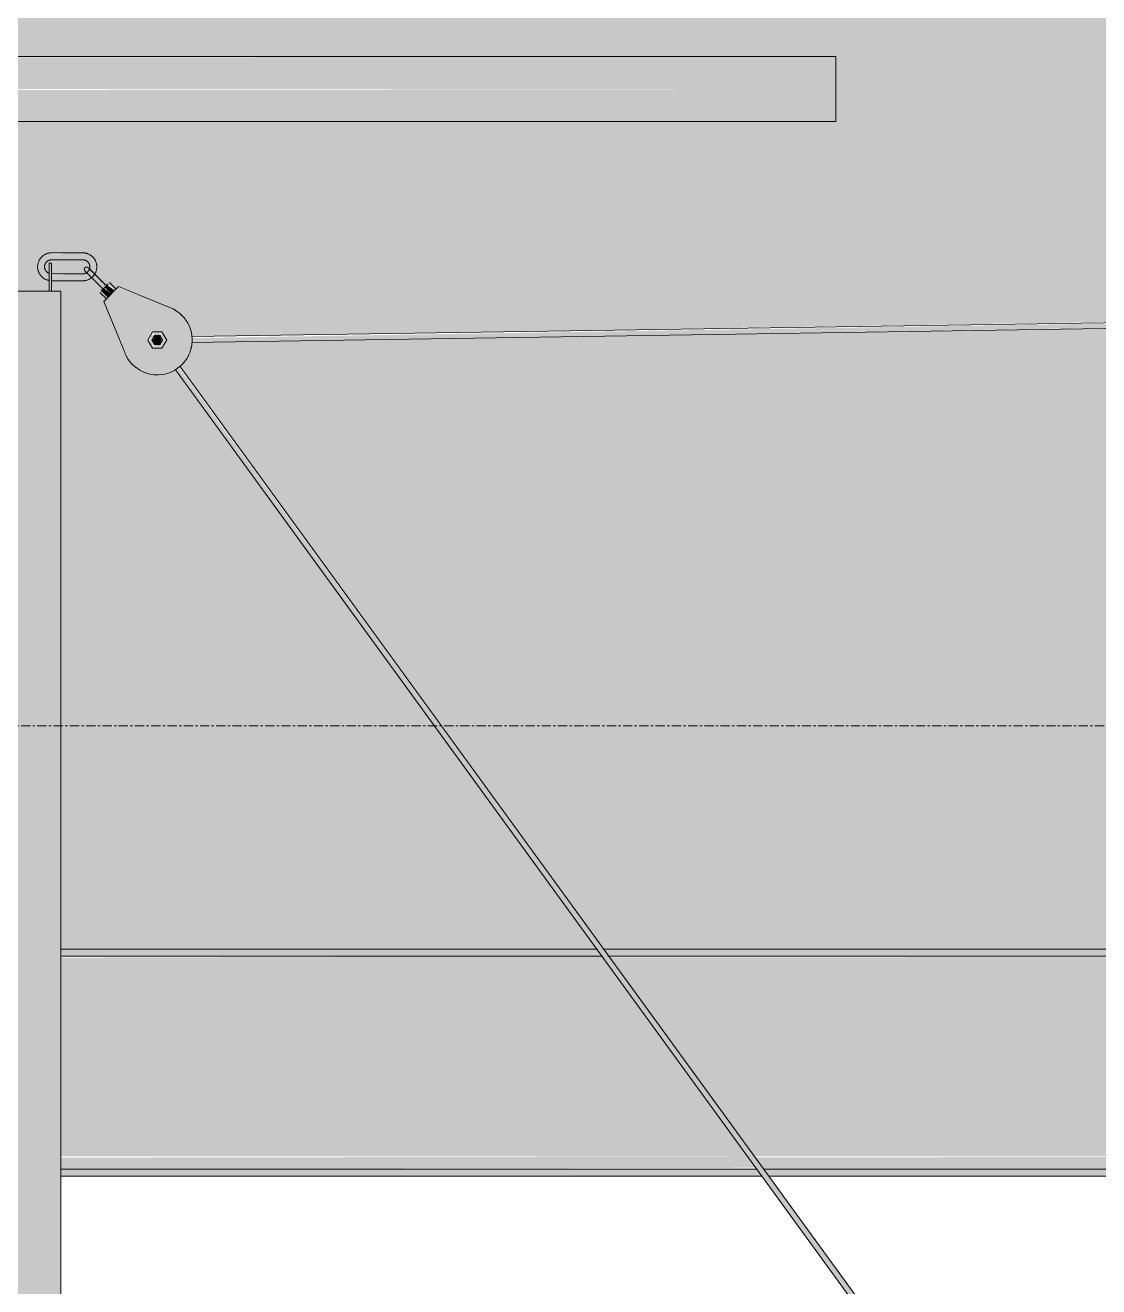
# Model space of a CAD drawing. Header units: inches. Extents: x -55396 to -733, y -290 to 853.
# Drawn here: x -17084.9 to -17027.2, y 227.8 to 295.7 of the extents above; entities that cross this region are included whole.
import ezdxf

# ---------------------------------------------------------------- set-up
doc = ezdxf.new("R2010")
doc.units = ezdxf.units.IN
doc.header["$MEASUREMENT"] = 0
doc.linetypes.add('Grid Line 1_2_', pattern=[0.875, 0.5, -0.125, 0.125, -0.125])
for name, color, linetype, lineweight in [('A-FLOR-LEVL', 51, 'Continuous', 9), ('I-WALL', 2, 'Continuous', 9), ('Q-SPCQ', 91, 'Continuous', 9), ('S-BEAM', 12, 'Continuous', 9)]:
    doc.layers.add(name, color=color, linetype=linetype, lineweight=lineweight)

# ---------------------------------------------------------------- blocks, each defined once
blk = doc.blocks.new('Basketball_Backstop-Performance_Sports_Systems-3103-Ceiling_Hung - 27_-0_ to 27_-11 7_8_-652462-Section 1')
at = {"layer": 'Q-SPCQ'}
h = blk.add_hatch(color=256, dxfattribs=at)
h.paths.add_polyline_path([(21239.605, 292.25), (21239.417, 292.476), (21239.303, 292.25), (21239.553, 292.25)], flags=0)
h.paths.add_polyline_path([(21286.04, 292.25), (21287.428, 292.25), (21287.428, 294), (21239.648, 293.94), (21239.653, 293.525), (21239.669, 292.25), (21281.198, 292.25)], flags=0)
h.paths.add_polyline_path([(21239.211, 292.25), (21239.251, 292.25), (21239.251, 292.339)], flags=0)
h.paths.add_polyline_path([(21218.255, 292.25), (21239.211, 292.25), (21239.205, 294), (21191.428, 293.94), (21191.428, 292.25), (21213.414, 292.25)], flags=0)
h = blk.add_hatch(color=256, dxfattribs=at)
h.paths.add_polyline_path([(21287.428, 290.5), (21287.428, 292.25), (21239.669, 292.194), (21239.669, 290.5), (21240.303, 290.56), (21240.303, 291), (21240.49, 291), (21240.49, 290.5), (21271.514, 290.5)], flags=0)
h.paths.add_polyline_path([(21232.781, 290.5), (21238.365, 290.56), (21238.365, 291), (21238.553, 291), (21238.553, 290.5), (21239.186, 290.56), (21239.186, 292.25), (21191.428, 292.25), (21191.428, 290.5), (21213.414, 290.5)], flags=0)
for points in [[(21246.928, 283.069), (21246.928, 283.431), (21245.24, 283.344), (21245.24, 283.069)], [(21245.24, 281.375), (21245.24, 282.875), (21245.115, 282.875), (21245.115, 281.375)], [(21246.928, 281.944), (21246.928, 282.306), (21245.24, 282.219), (21245.24, 281.944)], [(21248.453, 281.225), (21248.64, 281.412), (21248.232, 281.711), (21248.099, 281.578)], [(21248.265, 281.037), (21248.453, 281.225), (21248.055, 281.534), (21247.912, 281.391), (21248.211, 281.092)], [(21250.937, 278.533), (21251.053, 278.533), (21251.144, 278.625), (21251.105, 278.927), (21250.863, 278.991), (21250.678, 278.75), (21250.803, 278.533)]]:
    blk.add_hatch(color=256, dxfattribs=at).paths.add_polyline_path(points, flags=0)
h = blk.add_hatch(color=256, dxfattribs=at)
h.paths.add_polyline_path([(21251.016, 276.877), (21251.47, 276.955), (21252.148, 277.341), (21252.254, 277.424), (21252.537, 277.787), (21252.723, 278.208), (21252.801, 278.662), (21252.766, 279.121), (21252.62, 279.557), (21252.148, 280.158), (21252.038, 280.261), (21251.144, 280.687), (21248.813, 281.585), (21248.055, 280.827), (21249.417, 277.64), (21249.733, 277.305), (21250.121, 277.058), (21250.557, 276.912)], flags=0)
h.paths.add_polyline_path([(21250.675, 278.312), (21250.803, 278.5), (21250.697, 278.5), (21250.684, 278.389)], flags=0)
h.paths.add_polyline_path([(21250.675, 279.187), (21250.784, 278.991), (21250.832, 279.071), (21250.711, 279.161)], flags=0)
h.paths.add_polyline_path([(21251.433, 278.75), (21251.199, 278.823), (21251.263, 278.677), (21251.408, 278.739)], flags=0)
h.paths.add_polyline_path([(21251.18, 278.312), (21251.104, 278.533), (21251.014, 278.436), (21251.144, 278.339)], flags=0)
h.paths.add_polyline_path([(21250.675, 278.312), (21250.423, 278.75), (21250.711, 279.187), (21251.206, 279.143), (21251.39, 278.675), (21251.119, 278.312), (21250.698, 278.312)], flags=0)
h.paths.add_polyline_path([(21250.67, 278.643), (21250.67, 278.857), (21250.476, 278.727), (21250.623, 278.663)], flags=0)
h.paths.add_polyline_path([(21251.149, 278.919), (21251.12, 279.143), (21251.053, 279), (21251.144, 278.926)], flags=0)
h = blk.add_hatch(color=256, dxfattribs=at)
h.paths.add_polyline_path([(21244.77, 116), (21245.74, 116), (21245.738, 119.125), (21245.053, 119.125), (21245.053, 119.312), (21245.74, 119.312), (21245.738, 119.75), (21242.428, 119.75), (21242.464, 116), (21244.084, 116)], flags=0)
h.paths.add_polyline_path([(21245.297, 120.25), (21245.74, 120.25), (21245.737, 120.687), (21245.053, 120.687), (21245.053, 120.875), (21245.74, 120.875), (21245.732, 128.803), (21245.351, 128.769), (21245.07, 128.751), (21242.428, 128.75), (21242.464, 120.25), (21245.283, 120.25)], flags=0)
h.paths.add_polyline_path([(21242.428, 128.823), (21242.918, 129), (21242.428, 128.875)], flags=0)
h.paths.add_polyline_path([(21242.918, 129), (21242.428, 129.125), (21242.464, 129.06)], flags=0)
h.paths.add_polyline_path([(21245.502, 129.172), (21245.627, 129.217), (21245.74, 129.25), (21245.727, 134.812), (21245.053, 134.812), (21245.053, 135), (21245.74, 135.065), (21245.727, 135.437), (21242.428, 135.437), (21242.464, 129.179), (21244.084, 129.232), (21245.367, 129.189)], flags=0)
h.paths.add_polyline_path([(21244.77, 135.937), (21245.74, 135.937), (21245.726, 136.375), (21245.053, 136.375), (21245.053, 136.562), (21245.74, 136.562), (21245.71, 161.125), (21245.053, 161.125), (21245.053, 161.312), (21245.74, 161.312), (21245.709, 161.75), (21243.154, 161.75), (21243.161, 159.485), (21243.096, 152.543), (21242.428, 152.543), (21242.464, 135.937), (21244.687, 135.937)], flags=0)
h.paths.add_polyline_path([(21243.14, 162.25), (21245.74, 162.25), (21245.708, 162.687), (21245.053, 162.687), (21245.053, 162.875), (21245.74, 162.875), (21245.666, 224.81), (21245.351, 224.769), (21245.07, 224.751), (21242.428, 224.75), (21242.464, 185.916), (21243.136, 162.381)], flags=0)
h.paths.add_polyline_path([(21242.428, 224.823), (21242.72, 224.974), (21242.428, 224.875)], flags=0)
h.paths.add_polyline_path([(21242.918, 225), (21242.428, 225.125), (21242.464, 225.06), (21242.72, 225.026)], flags=0)
h.paths.add_polyline_path([(21245.502, 225.172), (21245.627, 225.217), (21245.74, 225.25), (21245.74, 281.375), (21242.428, 281.375), (21242.464, 225.179), (21244.084, 225.232), (21245.409, 225.184)], flags=0)
h = blk.add_hatch(color=256, dxfattribs=at)
h.paths.add_polyline_path([(21252.794, 278.622), (21392.557, 280.835), (21392.553, 281.065), (21252.789, 278.857), (21252.795, 278.628)], flags=0)
h.paths.add_polyline_path([(21251.162, 278.633), (21251.204, 278.714), (21251.142, 278.91), (21251.118, 278.823), (21251.156, 278.636)], flags=0)
h.paths.add_polyline_path([(21394.173, 280.823), (21394.211, 280.894), (21394.17, 280.83)], flags=0)
h = blk.add_hatch(color=256, dxfattribs=at)
h.paths.add_polyline_path([(21250.937, 278.312), (21251.18, 278.312), (21250.928, 278.5), (21250.675, 278.312)], flags=0)
h.paths.add_polyline_path([(21251.18, 278.312), (21251.433, 278.75), (21251.144, 278.625), (21251.155, 278.533)], flags=0)
h.paths.add_polyline_path([(21250.675, 278.312), (21250.678, 278.64), (21250.472, 278.665)], flags=0)
h.paths.add_polyline_path([(21251.18, 279.187), (21250.735, 279.143), (21250.937, 279.007), (21251.12, 279.143)], flags=0)
h.paths.add_polyline_path([(21251.433, 278.75), (21251.175, 279.143), (21251.144, 278.875), (21251.319, 278.799)], flags=0)
h.paths.add_polyline_path([(21250.423, 278.75), (21250.705, 278.927), (21250.649, 279.143), (21250.562, 278.991)], flags=0)
h = blk.add_hatch(color=256, dxfattribs=at)
h.paths.add_polyline_path([(21300.582, 210.221), (21300.826, 210.401), (21300.604, 210.382), (21300.578, 210.227)], flags=0)
h.paths.add_polyline_path([(21298.607, 212.937), (21298.782, 213.033), (21298.907, 213.056), (21252.084, 277.292), (21251.916, 277.126), (21298.52, 213.056)], flags=0)
h.paths.add_polyline_path([(21250.964, 278.473), (21251.149, 278.581), (21251.068, 278.549), (21250.937, 278.533), (21250.959, 278.477)], flags=0)
for p, q in [((21287.428, 294), (21239.488, 294)), ((21287.428, 294), (21287.428, 292.25)), ((21287.428, 292.25), (21287.428, 290.5)), ((21240.49, 290.5), (21287.428, 290.5)), ((21246.928, 283.437), (21245.24, 283.437)), ((21245.24, 283.062), (21246.928, 283.062)), ((21245.115, 281.375), (21245.115, 282.875)), ((21245.24, 282.875), (21245.115, 282.875)), ((21245.24, 282.875), (21245.24, 281.375)), ((21246.928, 282.312), (21245.24, 282.312)), ((21245.24, 281.937), (21246.928, 281.937)), ((21247.912, 281.391), (21248.099, 281.578)), ((21248.055, 280.827), (21248.851, 281.623)), ((21248.099, 281.578), (21248.287, 281.766)), ((21248.718, 281.49), (21248.365, 281.844)), ((21251.636, 280.486), (21248.851, 281.623)), ((21242.428, 281.375), (21245.74, 281.375)), ((21245.74, 225.168), (21245.74, 281.375)), ((21247.834, 281.313), (21248.188, 280.96)), ((21392.557, 281.065), (21252.78, 278.935)), ((21248.055, 280.827), (21249.192, 278.042)), ((21252.794, 278.622), (21392.557, 280.753)), ((21250.675, 279.187), (21250.423, 278.75)), ((21251.18, 279.187), (21250.675, 279.187)), ((21250.796, 278.904), (21250.708, 278.903)), ((21251.433, 278.75), (21251.18, 279.187)), ((21250.423, 278.75), (21250.675, 278.312)), ((21250.675, 278.312), (21251.18, 278.312)), ((21251.18, 278.312), (21251.433, 278.75)), ((21251.9, 277.148), (21298.607, 212.937)), ((21298.983, 212.951), (21252.148, 277.339))]:
    blk.add_line(p, q, dxfattribs=at)
at = {"layer": 'Q-SPCQ', "flags": 128}
for points in [[(21245.24, 283.437), (21245.21, 283.437), (21245.18, 283.435), (21245.151, 283.432), (21245.121, 283.428), (21245.091, 283.423), (21245.062, 283.416), (21245.033, 283.408), (21245.004, 283.399), (21244.976, 283.389), (21244.948, 283.378), (21244.921, 283.366), (21244.894, 283.353), (21244.868, 283.338), (21244.842, 283.323), (21244.817, 283.307), (21244.792, 283.289), (21244.769, 283.271), (21244.746, 283.251), (21244.724, 283.231), (21244.702, 283.21), (21244.682, 283.188), (21244.662, 283.165), (21244.644, 283.142), (21244.626, 283.118), (21244.609, 283.093), (21244.594, 283.067), (21244.579, 283.041), (21244.565, 283.014), (21244.553, 282.987), (21244.541, 282.959), (21244.531, 282.931), (21244.522, 282.903), (21244.514, 282.874), (21244.507, 282.844), (21244.501, 282.815), (21244.497, 282.785), (21244.493, 282.756), (21244.491, 282.726), (21244.49, 282.696), (21244.49, 282.687)], [(21244.865, 282.687), (21244.866, 282.702), (21244.867, 282.717), (21244.868, 282.732), (21244.87, 282.747), (21244.873, 282.762), (21244.876, 282.777), (21244.88, 282.791), (21244.884, 282.805), (21244.889, 282.82), (21244.895, 282.834), (21244.901, 282.847), (21244.908, 282.861), (21244.915, 282.874), (21244.923, 282.887), (21244.931, 282.899), (21244.94, 282.911), (21244.949, 282.923), (21244.958, 282.935), (21244.968, 282.946), (21244.979, 282.957), (21244.99, 282.967), (21245.001, 282.977), (21245.013, 282.986), (21245.025, 282.995), (21245.038, 283.003), (21245.05, 283.011), (21245.064, 283.018), (21245.077, 283.025), (21245.091, 283.031), (21245.104, 283.037), (21245.119, 283.042), (21245.133, 283.047), (21245.147, 283.051), (21245.162, 283.054), (21245.177, 283.057), (21245.191, 283.059), (21245.206, 283.061), (21245.221, 283.062), (21245.236, 283.062), (21245.24, 283.062)], [(21247.678, 282.687), (21247.677, 282.717), (21247.675, 282.747), (21247.672, 282.777), (21247.668, 282.807), (21247.663, 282.837), (21247.656, 282.866), (21247.649, 282.895), (21247.64, 282.923), (21247.63, 282.952), (21247.619, 282.98), (21247.606, 283.007), (21247.593, 283.034), (21247.579, 283.06), (21247.563, 283.086), (21247.547, 283.111), (21247.529, 283.135), (21247.511, 283.159), (21247.492, 283.182), (21247.471, 283.204), (21247.45, 283.226), (21247.428, 283.246), (21247.406, 283.266), (21247.382, 283.284), (21247.358, 283.302), (21247.333, 283.319), (21247.307, 283.334), (21247.281, 283.349), (21247.255, 283.363), (21247.227, 283.375), (21247.2, 283.387), (21247.171, 283.397), (21247.143, 283.406), (21247.114, 283.414), (21247.085, 283.421), (21247.055, 283.427), (21247.026, 283.431), (21246.996, 283.434), (21246.966, 283.437), (21246.936, 283.437), (21246.928, 283.437)], [(21246.928, 283.062), (21246.943, 283.062), (21246.958, 283.061), (21246.973, 283.06), (21246.988, 283.058), (21247.002, 283.055), (21247.017, 283.052), (21247.031, 283.048), (21247.046, 283.043), (21247.06, 283.038), (21247.074, 283.033), (21247.088, 283.027), (21247.101, 283.02), (21247.114, 283.013), (21247.127, 283.005), (21247.14, 282.997), (21247.152, 282.988), (21247.164, 282.979), (21247.175, 282.969), (21247.186, 282.959), (21247.197, 282.949), (21247.207, 282.938), (21247.217, 282.926), (21247.226, 282.915), (21247.235, 282.903), (21247.243, 282.89), (21247.251, 282.877), (21247.259, 282.864), (21247.265, 282.851), (21247.272, 282.837), (21247.277, 282.823), (21247.282, 282.809), (21247.287, 282.795), (21247.291, 282.781), (21247.295, 282.766), (21247.297, 282.751), (21247.3, 282.736), (21247.301, 282.722), (21247.302, 282.707), (21247.303, 282.692), (21247.303, 282.687)], [(21244.49, 282.687), (21244.491, 282.658), (21244.493, 282.628), (21244.496, 282.598), (21244.5, 282.568), (21244.505, 282.538), (21244.512, 282.509), (21244.52, 282.48), (21244.528, 282.452), (21244.538, 282.423), (21244.55, 282.395), (21244.562, 282.368), (21244.575, 282.341), (21244.589, 282.315), (21244.605, 282.289), (21244.621, 282.264), (21244.639, 282.24), (21244.657, 282.216), (21244.676, 282.193), (21244.697, 282.171), (21244.718, 282.149), (21244.74, 282.129), (21244.762, 282.109), (21244.786, 282.091), (21244.81, 282.073), (21244.835, 282.056), (21244.861, 282.041), (21244.887, 282.026), (21244.914, 282.012), (21244.941, 282), (21244.969, 281.988), (21244.997, 281.978), (21245.025, 281.969), (21245.054, 281.961), (21245.083, 281.954), (21245.113, 281.948)], [(21245.108, 282.337), (21245.094, 282.342), (21245.081, 282.348), (21245.067, 282.355), (21245.054, 282.362), (21245.041, 282.37), (21245.029, 282.378), (21245.016, 282.387), (21245.005, 282.396), (21244.993, 282.406), (21244.982, 282.416), (21244.971, 282.426), (21244.961, 282.437), (21244.951, 282.449), (21244.942, 282.46), (21244.933, 282.472), (21244.925, 282.485), (21244.917, 282.498), (21244.91, 282.511), (21244.903, 282.524), (21244.897, 282.538), (21244.891, 282.552), (21244.886, 282.566), (21244.881, 282.58), (21244.877, 282.594), (21244.874, 282.609), (21244.871, 282.624), (21244.869, 282.639), (21244.867, 282.653), (21244.866, 282.668), (21244.865, 282.683), (21244.865, 282.687)], [(21246.928, 281.937), (21246.958, 281.938), (21246.988, 281.94), (21247.018, 281.943), (21247.047, 281.947), (21247.077, 281.952), (21247.106, 281.959), (21247.135, 281.967), (21247.164, 281.976), (21247.192, 281.986), (21247.22, 281.997), (21247.247, 282.009), (21247.274, 282.022), (21247.3, 282.037), (21247.326, 282.052), (21247.351, 282.068), (21247.376, 282.086), (21247.399, 282.104), (21247.422, 282.124), (21247.445, 282.144), (21247.466, 282.165), (21247.486, 282.187), (21247.506, 282.21), (21247.525, 282.233), (21247.542, 282.257), (21247.559, 282.282), (21247.575, 282.308), (21247.589, 282.334), (21247.603, 282.361), (21247.615, 282.388), (21247.627, 282.416), (21247.637, 282.444), (21247.646, 282.472), (21247.654, 282.501), (21247.661, 282.531), (21247.667, 282.56), (21247.671, 282.59), (21247.675, 282.619), (21247.677, 282.649), (21247.678, 282.679), (21247.678, 282.687)], [(21247.303, 282.687), (21247.303, 282.673), (21247.302, 282.658), (21247.3, 282.643), (21247.298, 282.628), (21247.295, 282.613), (21247.292, 282.598), (21247.288, 282.584), (21247.284, 282.57), (21247.279, 282.555), (21247.273, 282.541), (21247.267, 282.528), (21247.26, 282.514), (21247.253, 282.501), (21247.246, 282.488), (21247.237, 282.476), (21247.229, 282.464), (21247.219, 282.452), (21247.21, 282.44), (21247.2, 282.429), (21247.189, 282.418), (21247.178, 282.408), (21247.167, 282.398), (21247.155, 282.389), (21247.143, 282.38), (21247.13, 282.372), (21247.118, 282.364), (21247.105, 282.357), (21247.091, 282.35), (21247.078, 282.344), (21247.064, 282.338), (21247.05, 282.333), (21247.035, 282.328), (21247.021, 282.324), (21247.006, 282.321), (21246.992, 282.318), (21246.977, 282.316), (21246.962, 282.314), (21246.947, 282.313), (21246.932, 282.313), (21246.928, 282.312)], [(21247.039, 282.462), (21247.035, 282.466), (21247.032, 282.47), (21247.029, 282.474), (21247.026, 282.478), (21247.023, 282.482), (21247.02, 282.486), (21247.018, 282.49), (21247.015, 282.495), (21247.013, 282.499), (21247.011, 282.504), (21247.009, 282.508), (21247.008, 282.513), (21247.006, 282.518), (21247.005, 282.523), (21247.004, 282.528), (21247.003, 282.533), (21247.003, 282.538), (21247.002, 282.543), (21247.002, 282.548), (21247.002, 282.553), (21247.002, 282.558), (21247.003, 282.563), (21247.003, 282.567), (21247.004, 282.572), (21247.005, 282.577), (21247.006, 282.582), (21247.007, 282.587), (21247.009, 282.592), (21247.011, 282.596), (21247.013, 282.601), (21247.015, 282.606), (21247.017, 282.61), (21247.02, 282.614), (21247.022, 282.619), (21247.025, 282.623), (21247.028, 282.627), (21247.031, 282.631), (21247.034, 282.634), (21247.038, 282.638), (21247.039, 282.639)], [(21247.039, 282.639), (21247.042, 282.643), (21247.046, 282.646), (21247.05, 282.649), (21247.054, 282.652), (21247.058, 282.655), (21247.062, 282.658), (21247.067, 282.66), (21247.071, 282.662), (21247.076, 282.665), (21247.08, 282.667), (21247.085, 282.668), (21247.09, 282.67), (21247.094, 282.671), (21247.099, 282.673), (21247.104, 282.674), (21247.109, 282.674), (21247.114, 282.675), (21247.119, 282.675), (21247.124, 282.676), (21247.129, 282.676), (21247.134, 282.676), (21247.139, 282.675), (21247.144, 282.675), (21247.149, 282.674), (21247.154, 282.673), (21247.159, 282.672), (21247.163, 282.67), (21247.168, 282.669), (21247.173, 282.667), (21247.177, 282.665), (21247.182, 282.663), (21247.186, 282.661), (21247.191, 282.658), (21247.195, 282.656), (21247.199, 282.653), (21247.203, 282.65), (21247.207, 282.647), (21247.211, 282.643), (21247.215, 282.64), (21247.215, 282.639)], [(21247.569, 281.932), (21247.548, 281.953), (21247.527, 281.974), (21247.506, 281.995), (21247.485, 282.016), (21247.464, 282.037), (21247.443, 282.058), (21247.422, 282.079), (21247.402, 282.099), (21247.382, 282.119), (21247.363, 282.139), (21247.343, 282.158), (21247.324, 282.177), (21247.306, 282.195), (21247.287, 282.214), (21247.27, 282.231), (21247.252, 282.249), (21247.236, 282.265), (21247.219, 282.282), (21247.204, 282.297), (21247.189, 282.312), (21247.174, 282.327), (21247.16, 282.341), (21247.147, 282.354), (21247.135, 282.366), (21247.123, 282.378), (21247.112, 282.389), (21247.101, 282.4), (21247.092, 282.409), (21247.083, 282.418), (21247.075, 282.426), (21247.067, 282.434), (21247.061, 282.44), (21247.055, 282.446), (21247.05, 282.451), (21247.046, 282.455), (21247.043, 282.458), (21247.041, 282.46), (21247.039, 282.462), (21247.039, 282.462)], [(21247.039, 282.462), (21247.039, 282.462), (21247.04, 282.461), (21247.043, 282.458), (21247.045, 282.456), (21247.049, 282.452), (21247.054, 282.447), (21247.059, 282.442), (21247.066, 282.435), (21247.073, 282.428), (21247.081, 282.42), (21247.089, 282.412), (21247.099, 282.402), (21247.109, 282.392), (21247.12, 282.381), (21247.131, 282.37), (21247.144, 282.357), (21247.157, 282.344), (21247.17, 282.331), (21247.185, 282.316), (21247.2, 282.301), (21247.215, 282.286), (21247.231, 282.27), (21247.248, 282.253), (21247.265, 282.236), (21247.283, 282.219), (21247.301, 282.2), (21247.319, 282.182), (21247.338, 282.163), (21247.357, 282.144), (21247.377, 282.124), (21247.397, 282.104), (21247.417, 282.084), (21247.437, 282.064), (21247.458, 282.043), (21247.479, 282.022), (21247.5, 282.001), (21247.521, 281.98), (21247.542, 281.959), (21247.563, 281.938), (21247.569, 281.932)], [(21247.215, 282.639), (21247.216, 282.639), (21247.217, 282.637), (21247.219, 282.635), (21247.222, 282.632), (21247.226, 282.629), (21247.231, 282.624), (21247.236, 282.618), (21247.242, 282.612), (21247.249, 282.605), (21247.257, 282.597), (21247.266, 282.589), (21247.275, 282.579), (21247.286, 282.569), (21247.297, 282.558), (21247.308, 282.546), (21247.32, 282.534), (21247.333, 282.521), (21247.347, 282.507), (21247.361, 282.493), (21247.376, 282.478), (21247.392, 282.463), (21247.408, 282.447), (21247.425, 282.43), (21247.442, 282.413), (21247.459, 282.395), (21247.477, 282.377), (21247.496, 282.359), (21247.515, 282.34), (21247.534, 282.321), (21247.554, 282.301), (21247.574, 282.281), (21247.594, 282.261), (21247.614, 282.24), (21247.635, 282.22), (21247.656, 282.199), (21247.677, 282.178), (21247.698, 282.157), (21247.719, 282.136), (21247.74, 282.114), (21247.746, 282.109)], [(21247.746, 282.109), (21247.725, 282.13), (21247.703, 282.151), (21247.682, 282.172), (21247.661, 282.193), (21247.64, 282.214), (21247.62, 282.235), (21247.599, 282.255), (21247.579, 282.276), (21247.559, 282.296), (21247.539, 282.315), (21247.52, 282.335), (21247.501, 282.354), (21247.482, 282.372), (21247.464, 282.39), (21247.446, 282.408), (21247.429, 282.425), (21247.412, 282.442), (21247.396, 282.458), (21247.38, 282.474), (21247.365, 282.489), (21247.351, 282.504), (21247.337, 282.518), (21247.324, 282.531), (21247.311, 282.543), (21247.3, 282.555), (21247.288, 282.566), (21247.278, 282.576), (21247.268, 282.586), (21247.26, 282.595), (21247.252, 282.603), (21247.244, 282.61), (21247.238, 282.617), (21247.232, 282.622), (21247.227, 282.627), (21247.223, 282.631), (21247.22, 282.635), (21247.218, 282.637), (21247.216, 282.638), (21247.216, 282.639)], [(21247.569, 281.932), (21247.59, 281.911), (21247.611, 281.89), (21247.633, 281.868), (21247.654, 281.847), (21247.674, 281.827), (21247.695, 281.806), (21247.716, 281.785), (21247.736, 281.765), (21247.756, 281.745), (21247.776, 281.725), (21247.795, 281.706), (21247.814, 281.687), (21247.833, 281.668), (21247.851, 281.65), (21247.869, 281.633), (21247.886, 281.615), (21247.903, 281.599), (21247.919, 281.582), (21247.934, 281.567), (21247.949, 281.552), (21247.964, 281.537), (21247.978, 281.523), (21247.991, 281.51), (21248.003, 281.498), (21248.015, 281.486), (21248.026, 281.475), (21248.037, 281.464), (21248.046, 281.455), (21248.055, 281.446), (21248.063, 281.438), (21248.071, 281.43), (21248.077, 281.424), (21248.083, 281.418), (21248.088, 281.413), (21248.092, 281.409), (21248.095, 281.406), (21248.097, 281.404), (21248.099, 281.402), (21248.099, 281.402)], [(21247.994, 281.507), (21247.981, 281.52), (21247.968, 281.533), (21247.953, 281.548), (21247.939, 281.562), (21247.923, 281.578), (21247.907, 281.594), (21247.89, 281.611), (21247.873, 281.628), (21247.856, 281.645), (21247.838, 281.664), (21247.819, 281.682), (21247.8, 281.701), (21247.781, 281.72), (21247.761, 281.74), (21247.741, 281.76), (21247.721, 281.78), (21247.701, 281.8), (21247.68, 281.821), (21247.659, 281.842), (21247.638, 281.863), (21247.617, 281.884), (21247.596, 281.905), (21247.575, 281.926), (21247.569, 281.932)], [(21247.746, 282.109), (21247.767, 282.088), (21247.788, 282.066), (21247.809, 282.045), (21247.83, 282.024), (21247.851, 282.003), (21247.872, 281.983), (21247.892, 281.962), (21247.913, 281.942), (21247.933, 281.922), (21247.952, 281.902), (21247.972, 281.883), (21247.991, 281.864), (21248.009, 281.845), (21248.028, 281.827), (21248.045, 281.809), (21248.063, 281.792), (21248.079, 281.775), (21248.096, 281.759), (21248.111, 281.743), (21248.126, 281.728), (21248.141, 281.714), (21248.155, 281.7), (21248.168, 281.687)], [(21248.276, 281.578), (21248.276, 281.579), (21248.274, 281.58), (21248.272, 281.582), (21248.269, 281.585), (21248.266, 281.589), (21248.261, 281.594), (21248.256, 281.599), (21248.249, 281.605), (21248.242, 281.612), (21248.234, 281.62), (21248.226, 281.629), (21248.216, 281.638), (21248.206, 281.649), (21248.195, 281.659), (21248.184, 281.671), (21248.171, 281.683), (21248.158, 281.696), (21248.145, 281.71), (21248.13, 281.724), (21248.115, 281.739), (21248.1, 281.755), (21248.084, 281.771), (21248.067, 281.787), (21248.05, 281.805), (21248.032, 281.822), (21248.014, 281.84), (21247.996, 281.859), (21247.977, 281.878), (21247.958, 281.897), (21247.938, 281.917), (21247.918, 281.937), (21247.898, 281.957), (21247.877, 281.977), (21247.857, 281.998), (21247.836, 282.019), (21247.815, 282.04), (21247.794, 282.061), (21247.773, 282.082), (21247.752, 282.103), (21247.746, 282.109)], [(21248.203, 281.651), (21248.214, 281.641), (21248.223, 281.631), (21248.232, 281.623), (21248.24, 281.614), (21248.247, 281.607), (21248.254, 281.601), (21248.26, 281.595), (21248.264, 281.59), (21248.268, 281.586), (21248.272, 281.583), (21248.274, 281.581), (21248.275, 281.579), (21248.276, 281.578)], [(21248.276, 281.578), (21248.28, 281.575), (21248.283, 281.571), (21248.286, 281.567), (21248.289, 281.563), (21248.292, 281.559), (21248.295, 281.555), (21248.297, 281.551), (21248.299, 281.546), (21248.302, 281.542), (21248.304, 281.537), (21248.305, 281.532), (21248.307, 281.528), (21248.308, 281.523), (21248.31, 281.518), (21248.311, 281.513), (21248.311, 281.508), (21248.312, 281.503), (21248.313, 281.498), (21248.313, 281.493), (21248.313, 281.488), (21248.313, 281.483), (21248.312, 281.478), (21248.312, 281.473), (21248.311, 281.468), (21248.31, 281.463), (21248.309, 281.459), (21248.307, 281.454), (21248.306, 281.449), (21248.304, 281.444), (21248.302, 281.44), (21248.3, 281.435), (21248.298, 281.431), (21248.295, 281.426), (21248.293, 281.422), (21248.29, 281.418), (21248.287, 281.414), (21248.284, 281.41), (21248.281, 281.406), (21248.277, 281.403), (21248.276, 281.402)], [(21248.099, 281.402), (21248.099, 281.402), (21248.098, 281.403), (21248.096, 281.405), (21248.093, 281.408), (21248.089, 281.412), (21248.084, 281.417), (21248.079, 281.422), (21248.072, 281.429), (21248.065, 281.436), (21248.058, 281.444), (21248.049, 281.452), (21248.039, 281.462), (21248.029, 281.472)], [(21248.276, 281.402), (21248.273, 281.398), (21248.269, 281.395), (21248.265, 281.392), (21248.261, 281.389), (21248.257, 281.386), (21248.253, 281.383), (21248.248, 281.381), (21248.244, 281.378), (21248.239, 281.376), (21248.235, 281.374), (21248.23, 281.372), (21248.225, 281.371), (21248.221, 281.369), (21248.216, 281.368), (21248.211, 281.367), (21248.206, 281.366), (21248.201, 281.366), (21248.196, 281.365), (21248.191, 281.365), (21248.186, 281.365), (21248.181, 281.365), (21248.176, 281.366), (21248.171, 281.366), (21248.166, 281.367), (21248.161, 281.368), (21248.156, 281.369), (21248.151, 281.37), (21248.147, 281.372), (21248.142, 281.374), (21248.137, 281.376), (21248.133, 281.378), (21248.128, 281.38), (21248.124, 281.382), (21248.12, 281.385), (21248.116, 281.388), (21248.112, 281.391), (21248.108, 281.394), (21248.104, 281.397), (21248.1, 281.401), (21248.099, 281.402)]]:
    blk.add_lwpolyline(points, dxfattribs=at)
at = {"layer": 'Q-SPCQ'}
for radius, start, end in [(1.875, 202.19719, 67.80281), (1.875, 60, 63.65552), (1.875, 45, 49.02965), (1.875, 30, 34.37628), (0.25, 45, 225), (0.25, 120, 165), (0.281, 105, 135), (0.25, 120, 135), (0.25, 225, 45), (0.25, 90, 105), (0.25, 90, 105), (0.25, 75, 90), (0.25, 75, 87.82644), (0.281, 45, 75), (0.25, 330, 30), (1.875, 15, 19.67738), (1.875, 0, 4.89423), (0.281, 165, 195), (0.281, 225, 255), (0.25, 240, 270), (0.25, 240, 270), (0.25, 270, 300), (0.281, 285, 315), (0.281, 345, 15), (1.875, 345, 349.92609), (1.875, 206.34448, 210), (1.875, 220.97035, 225), (1.875, 330, 334.40343), (1.875, 235.62372, 240), (1.875, 250.32262, 255), (1.875, 265.10577, 270), (1.875, 280.07391, 285), (1.875, 295.59657, 300)]:
    blk.add_arc((21250.928, 278.75), radius, start, end, dxfattribs=at)
blk = doc.blocks.new('W-Wide Flange - W12X26-1193237-Section 1')
at = {"layer": 'S-BEAM'}
h = blk.add_hatch(color=256, dxfattribs=at)
h.paths.add_polyline_path([(21275.33, 244.938), (21274.832, 245.621), (21245.74, 245.537), (21245.74, 244.938), (21271.514, 244.938)], flags=0)
h.paths.add_polyline_path([(21290.881, 244.938), (21346.607, 244.955), (21347.488, 245.621), (21275.274, 245.545), (21275.716, 244.938)], flags=0)
h.paths.add_polyline_path([(21239.003, 244.938), (21238.984, 245.621), (21178.86, 245.582), (21178.782, 244.938), (21238.231, 244.938)], flags=0)
h.paths.add_polyline_path([(21381.072, 244.938), (21381.072, 245.621), (21347.825, 245.562), (21346.999, 244.938), (21378.032, 244.938)], flags=0)
h = blk.add_hatch(color=256, dxfattribs=at)
h.paths.add_polyline_path([(21381.072, 245.621), (21381.072, 246), (21348.404, 246), (21347.903, 245.621), (21378.032, 245.621)], flags=0)
h.paths.add_polyline_path([(21178.864, 245.621), (21238.984, 245.621), (21238.973, 246), (21178.91, 246)], flags=0)
h.paths.add_polyline_path([(21347.488, 245.621), (21347.99, 246), (21274.943, 246), (21275.219, 245.621), (21329.615, 245.621)], flags=0)
h.paths.add_polyline_path([(21274.832, 245.621), (21274.557, 246), (21245.74, 246), (21245.74, 245.621), (21271.514, 245.621)], flags=0)
h = blk.add_hatch(color=256, dxfattribs=at)
h.paths.add_polyline_path([(21271.514, 234.844), (21282.672, 234.844), (21275.33, 244.938), (21245.74, 244.938), (21245.74, 234.844), (21252.148, 234.844)], flags=0)
h.paths.add_polyline_path([(21177.663, 234.844), (21180.703, 234.844), (21178.156, 239.733), (21177.663, 235.638)], flags=0)
h.paths.add_polyline_path([(21182.817, 234.844), (21239.115, 234.844), (21239.073, 242.513), (21239.003, 244.938), (21178.782, 244.938), (21178.553, 243.03), (21181.366, 237.629)], flags=0)
h.paths.add_polyline_path([(21283.058, 234.844), (21333.227, 234.844), (21346.584, 244.938), (21275.716, 244.938), (21281.198, 237.401)], flags=0)
h.paths.add_polyline_path([(21381.072, 234.844), (21381.072, 244.938), (21346.999, 244.938), (21333.642, 234.844), (21378.032, 234.844)], flags=0)
h = blk.add_hatch(color=256, dxfattribs=at)
h.paths.add_polyline_path([(21381.072, 234.16), (21381.072, 234.844), (21333.611, 234.82), (21332.738, 234.16), (21378.032, 234.16)], flags=0)
h.paths.add_polyline_path([(21238.231, 234.16), (21239.115, 234.245), (21239.115, 234.844), (21182.817, 234.844), (21183.173, 234.16), (21237.976, 234.16)], flags=0)
h.paths.add_polyline_path([(21245.74, 234.16), (21283.115, 234.235), (21282.672, 234.844), (21245.74, 234.78), (21245.74, 234.187)], flags=0)
h.paths.add_polyline_path([(21181.059, 234.16), (21180.703, 234.844), (21177.663, 234.844), (21177.663, 234.16)], flags=0)
h.paths.add_polyline_path([(21283.555, 234.16), (21332.406, 234.223), (21333.227, 234.844), (21283.092, 234.797), (21283.541, 234.179)], flags=0)
h = blk.add_hatch(color=256, dxfattribs=at)
h.paths.add_polyline_path([(21381.072, 233.781), (21381.072, 234.16), (21332.738, 234.16), (21332.236, 233.781), (21378.032, 233.781)], flags=0)
h.paths.add_polyline_path([(21181.257, 233.781), (21181.059, 234.16), (21177.663, 234.16), (21177.663, 233.781)], flags=0)
h.paths.add_polyline_path([(21183.371, 233.781), (21239.115, 233.781), (21239.115, 234.16), (21183.173, 234.16)], flags=0)
h.paths.add_polyline_path([(21331.822, 233.781), (21332.323, 234.16), (21283.555, 234.16), (21283.831, 233.781), (21329.615, 233.781)], flags=0)
h.paths.add_polyline_path([(21283.444, 233.781), (21283.169, 234.16), (21245.74, 234.16), (21245.74, 233.781), (21281.198, 233.781)], flags=0)
for p, q in [((21245.74, 246), (21274.613, 246)), ((21245.74, 245.621), (21274.889, 245.621)), ((21274.887, 246), (21348.051, 246)), ((21275.162, 245.621), (21347.549, 245.621)), ((21245.74, 234.16), (21283.205, 234.16)), ((21283.529, 234.16), (21332.351, 234.16)), ((21245.74, 233.781), (21283.481, 233.781)), ((21283.805, 233.781), (21331.849, 233.781))]:
    blk.add_line(p, q, dxfattribs=at)

msp = doc.modelspace()

# ---------------------------------------------------------------- hatches: boundary and pattern name
at = {"layer": 'I-WALL', "lineweight": 5}
h = msp.add_hatch(color=256, dxfattribs=at)
h.paths.add_polyline_path([(-17091.343, 281.375), (-17091.343, 282.955), (-17091.149, 282.859), (-17091.041, 281.729), (-17091.189, 281.555)], flags=0)
h.paths.add_polyline_path([(-17091.343, 281.375), (-17090.937, 281.671), (-17090.961, 281.585), (-17091.149, 281.482)], flags=0)
h.paths.add_polyline_path([(-17149.861, 246), (-17089.798, 246), (-17090.795, 280.918), (-17090.668, 281.375), (-17091.149, 281.43), (-17090.609, 281.585), (-17090.54, 281.832), (-17090.209, 281.832), (-17090.209, 281.992), (-17089.778, 281.992), (-17089.721, 284.833), (-17089.984, 285.015), (-17090.218, 285.422), (-17090.218, 285.891), (-17090.093, 286.297), (-17090.093, 289.687), (-17089.585, 289.687), (-17089.585, 290.5), (-17090.218, 290.5), (-17090.218, 289.812), (-17090.406, 289.812), (-17090.406, 290.5), (-17137.343, 290.56), (-17137.343, 294), (-17089.548, 294.009), (-17089.521, 294.264), (-17089.343, 294.444), (-17089.102, 294.188), (-17089.093, 294), (-17041.343, 293.94), (-17041.343, 290.5), (-17088.281, 290.5), (-17088.281, 289.812), (-17088.468, 289.812), (-17088.468, 290.5), (-17089.102, 290.5), (-17089.102, 289.687), (-17088.593, 289.687), (-17088.558, 286.109), (-17088.437, 285.656), (-17088.558, 285.203), (-17088.921, 284.859), (-17088.912, 284.781), (-17088.906, 281.992), (-17088.477, 281.992), (-17088.477, 281.555), (-17087.7, 281.476), (-17087.168, 281.375), (-17083.656, 281.375), (-17083.656, 282.875), (-17083.531, 282.875), (-17083.531, 282.306), (-17081.843, 282.219), (-17081.843, 281.944), (-17083.531, 281.944), (-17083.474, 281.375), (-17083.031, 281.375), (-17083.031, 246), (-17054.214, 246), (-17076.906, 277.126), (-17077.702, 276.886), (-17078.106, 276.904), (-17078.469, 276.997), (-17078.904, 277.219), (-17079.249, 277.528), (-17079.513, 277.923), (-17079.743, 278.444), (-17080.672, 280.871), (-17080.56, 281.092), (-17080.804, 281.446), (-17080.429, 281.711), (-17080.13, 281.412), (-17079.92, 281.623), (-17076.733, 280.261), (-17076.219, 279.687), (-17075.968, 278.935), (-16947.699, 280.978), (-16947.699, 290.5), (-16960.343, 290.56), (-16960.343, 294), (-16947.699, 294), (-16947.699, 356.094), (-16942.218, 356.094), (-16942.218, 356.419), (-16959.861, 358.73), (-17135.578, 334.035), (-17146.101, 277.254), (-17149.693, 247.397)], flags=0)
h.paths.add_polyline_path([(-16947.699, 246), (-16947.699, 270.688), (-16980.366, 246), (-16950.739, 246)], flags=0)
h.paths.add_polyline_path([(-16980.781, 246), (-16947.699, 271.001), (-16947.699, 280.578), (-17075.981, 278.598), (-17076.176, 277.917), (-17076.31, 277.689), (-17076.623, 277.339), (-17053.828, 246), (-16999.156, 246)], flags=0)
h.paths.add_polyline_path([(-17077.879, 278.473), (-17077.922, 278.533), (-17078.018, 278.619), (-17077.916, 278.478)], flags=0)
h.paths.add_polyline_path([(-17078.063, 278.903), (-17077.908, 278.991), (-17077.995, 278.985), (-17078.065, 278.919)], flags=0)
h.paths.add_polyline_path([(-17077.666, 278.927), (-17077.765, 279.019), (-17077.67, 278.928)], flags=0)
h.paths.add_polyline_path([(-17087.343, 281.375), (-17087.694, 281.832), (-17087.535, 282.879), (-17087.343, 282.955), (-17087.343, 281.585)], flags=0)
h.paths.add_polyline_path([(-17087.343, 281.375), (-17087.75, 281.671), (-17087.657, 281.671), (-17087.533, 281.555)], flags=0)
h.paths.add_polyline_path([(-17083.531, 283.069), (-17083.531, 283.431), (-17081.843, 283.344), (-17081.843, 283.069)], flags=0)
h.paths.add_polyline_path([(-17088.852, 285.727), (-17088.91, 285.814), (-17088.86, 285.728)], flags=0)

# ---------------------------------------------------------------- linework, layer by layer
at = {"layer": 'A-FLOR-LEVL', "linetype": 'Grid Line 1_2_'}
msp.add_line((-17967.17, 258), (-15101.4, 258), dxfattribs=at)

# ---------------------------------------------------------------- block references
at = {"layer": 'Q-SPCQ'}
msp.add_blockref('Basketball_Backstop-Performance_Sports_Systems-3103-Ceiling_Hung - 27_-0_ to 27_-11 7_8_-652462-Section 1', (-38328.771, 0), dxfattribs=at)
at = {"layer": 'S-BEAM'}
msp.add_blockref('W-Wide Flange - W12X26-1193237-Section 1', (-38328.771, 0), dxfattribs=at)

doc.saveas('drawing.dxf')
